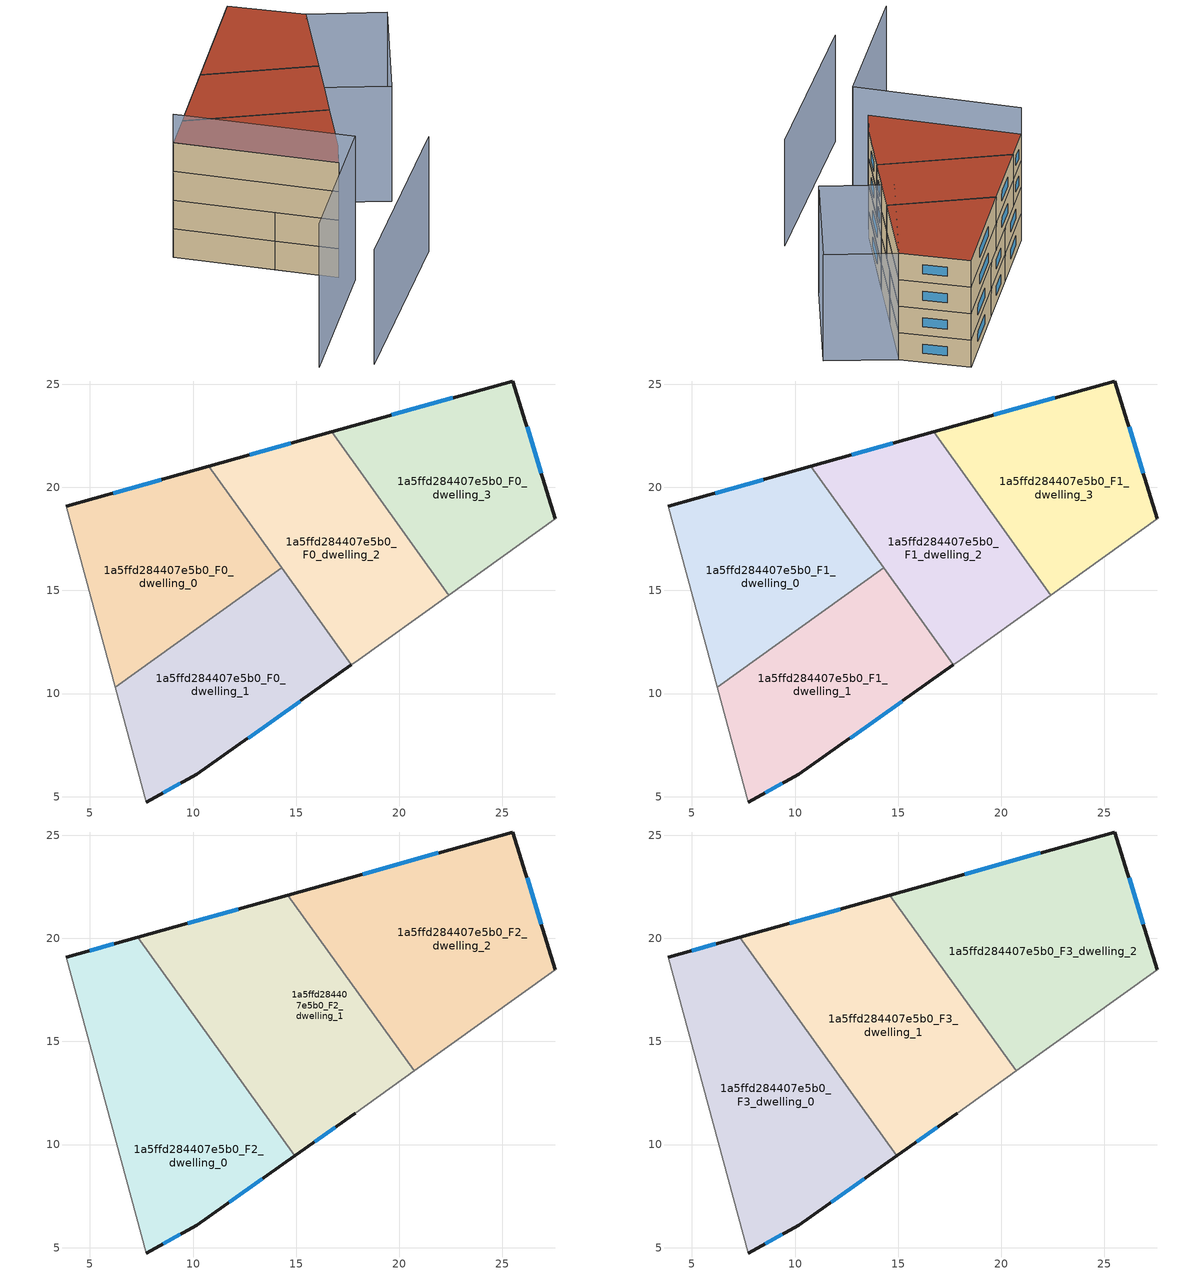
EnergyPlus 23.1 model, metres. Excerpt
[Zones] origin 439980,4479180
1a5ffd284407e5b0_F0_dwelling_0
 floor ground (EU_floor_Construction): 10.76,21.02 14.3,16.09 6.22,10.3 3.84,19.08 z0
 wall outside (EU_wall_Construction): 10.76,21.02 3.84,19.08 z0:3
 wall to 1a5ffd284407e5b0_F0_dwelling_1 (EU_wall_Construction): 6.22,10.3 14.3,16.09 z0:3
 wall adiabatic (EU_wall_Construction): 3.84,19.08 6.22,10.3 z0:3
 wall to 1a5ffd284407e5b0_F0_dwelling_2 (EU_wall_Construction): 14.3,16.09 10.76,21.02 z0:3
 window (EU_Window_Construction): 8.47,20.38 6.14,19.73 z0.99:2.01
1a5ffd284407e5b0_F0_dwelling_1
 floor ground (EU_floor_Construction): 14.3,16.09 17.67,11.39 10.18,6.09 7.73,4.74 6.22,10.3 z0
 wall outside (EU_wall_Construction): 7.73,4.74 10.18,6.09 17.67,11.39 z0:3
 wall adiabatic (EU_wall_Construction): 6.22,10.3 7.73,4.74 z0:3
 wall to 1a5ffd284407e5b0_F0_dwelling_2 (EU_wall_Construction): 17.67,11.39 14.3,16.09 z0:3
 window (EU_Window_Construction): 8.54,5.19 9.37,5.64 / 12.67,7.85 15.19,9.63 z0.99:2.01
1a5ffd284407e5b0_F0_dwelling_2
 floor ground (EU_floor_Construction): 16.72,22.69 22.4,14.78 17.86,11.52 17.67,11.39 10.76,21.02 z0
 wall outside (EU_wall_Construction): 16.72,22.69 10.76,21.02 z0:3
 wall adiabatic (EU_wall_Construction): 17.67,11.39 17.86,11.52 22.4,14.78 z0:3
 wall to 1a5ffd284407e5b0_F0_dwelling_3 (EU_wall_Construction): 22.4,14.78 16.72,22.69 z0:3
 window (EU_Window_Construction): 14.75,22.14 12.74,21.58 z0.99:2.01
1a5ffd284407e5b0_F0_dwelling_3
 floor ground (EU_floor_Construction): 25.51,25.16 27.57,18.48 22.4,14.78 16.72,22.69 z0
 wall outside (EU_wall_Construction): 27.57,18.48 25.51,25.16 16.72,22.69 z0:3
 wall adiabatic (EU_wall_Construction): 22.4,14.78 27.57,18.48 z0:3
 window (EU_Window_Construction): 22.6,24.34 19.64,23.51 / 26.89,20.69 26.2,22.95 z0.99:2.01
1a5ffd284407e5b0_F1_dwelling_0
 floor to 1a5ffd284407e5b0_F0_dwelling_0 (EU_floor_Construction): 10.76,21.02 14.3,16.09 6.22,10.3 3.84,19.08 z3
 wall outside (EU_wall_Construction): 10.76,21.02 3.84,19.08 z3:6
 wall to 1a5ffd284407e5b0_F1_dwelling_1 (EU_wall_Construction): 6.22,10.3 14.3,16.09 z3:6
 wall adiabatic (EU_wall_Construction): 3.84,19.08 6.22,10.3 z3:6
 wall to 1a5ffd284407e5b0_F1_dwelling_2 (EU_wall_Construction): 14.3,16.09 10.76,21.02 z3:6
 window (EU_Window_Construction): 8.47,20.38 6.14,19.73 z3.99:5.01
1a5ffd284407e5b0_F1_dwelling_1
 floor to 1a5ffd284407e5b0_F0_dwelling_1 (EU_floor_Construction): 14.3,16.09 17.67,11.39 10.18,6.09 7.73,4.74 6.22,10.3 z3
 wall outside (EU_wall_Construction): 7.73,4.74 10.18,6.09 17.67,11.39 z3:6
 wall adiabatic (EU_wall_Construction): 6.22,10.3 7.73,4.74 z3:6
 wall to 1a5ffd284407e5b0_F1_dwelling_2 (EU_wall_Construction): 17.67,11.39 14.3,16.09 z3:6
 window (EU_Window_Construction): 8.54,5.19 9.37,5.64 / 12.67,7.85 15.19,9.63 z3.99:5.01
1a5ffd284407e5b0_F1_dwelling_2
 floor to 1a5ffd284407e5b0_F0_dwelling_2 (EU_floor_Construction): 16.72,22.69 22.4,14.78 17.86,11.52 17.67,11.39 10.76,21.02 z3
 wall outside (EU_wall_Construction): 16.72,22.69 10.76,21.02 z3:6
 wall adiabatic (EU_wall_Construction): 17.67,11.39 17.86,11.52 22.4,14.78 z3:6
 wall to 1a5ffd284407e5b0_F1_dwelling_3 (EU_wall_Construction): 22.4,14.78 16.72,22.69 z3:6
 window (EU_Window_Construction): 14.75,22.14 12.74,21.58 z3.99:5.01
1a5ffd284407e5b0_F1_dwelling_3
 floor to 1a5ffd284407e5b0_F0_dwelling_3 (EU_floor_Construction): 25.51,25.16 27.57,18.48 22.4,14.78 16.72,22.69 z3
 wall outside (EU_wall_Construction): 27.57,18.48 25.51,25.16 16.72,22.69 z3:6
 wall adiabatic (EU_wall_Construction): 22.4,14.78 27.57,18.48 z3:6
 window (EU_Window_Construction): 22.6,24.34 19.64,23.51 / 26.89,20.69 26.2,22.95 z3.99:5.01
1a5ffd284407e5b0_F2_dwelling_0
 floor to 1a5ffd284407e5b0_F1_dwelling_0 (EU_floor_Construction): 7.32,20.05 11.57,14.13 6.22,10.3 3.84,19.08 z6
 floor to 1a5ffd284407e5b0_F1_dwelling_1 (EU_floor_Construction): 11.57,14.13 14.93,9.45 10.18,6.09 7.73,4.74 6.22,10.3 z6
 wall outside (EU_wall_Construction): 7.73,4.74 10.18,6.09 14.93,9.45 / 7.32,20.05 3.84,19.08 z6:9
 wall adiabatic (EU_wall_Construction): 3.84,19.08 7.73,4.74 z6:9
 wall to 1a5ffd284407e5b0_F2_dwelling_1 (EU_wall_Construction): 14.93,9.45 7.32,20.05 z6:9
 window (EU_Window_Construction): 8.54,5.19 9.37,5.64 / 6.17,19.73 4.99,19.4 / 11.76,7.2 13.36,8.33 z6.99:8.01
1a5ffd284407e5b0_F2_dwelling_1
 floor to 1a5ffd284407e5b0_F1_dwelling_2 (EU_floor_Construction): 14.6,22.1 20.72,13.57 17.86,11.52 17.67,11.39 10.76,21.02 z6
 floor to 1a5ffd284407e5b0_F1_dwelling_0 (EU_floor_Construction): 10.76,21.02 14.3,16.09 11.57,14.13 7.32,20.05 z6
 floor to 1a5ffd284407e5b0_F1_dwelling_1 (EU_floor_Construction): 14.3,16.09 17.67,11.39 14.93,9.45 11.57,14.13 z6
 wall outside (EU_wall_Construction): 14.93,9.45 17.86,11.52 / 14.6,22.1 7.32,20.05 z6:9
 wall adiabatic (EU_wall_Construction): 17.86,11.52 20.72,13.57 z6:9
 wall to 1a5ffd284407e5b0_F2_dwelling_2 (EU_wall_Construction): 20.72,13.57 14.6,22.1 z6:9
 window (EU_Window_Construction): 15.9,10.13 16.89,10.83 / 12.19,21.42 9.73,20.73 z6.99:8.01
1a5ffd284407e5b0_F2_dwelling_2
 floor to 1a5ffd284407e5b0_F1_dwelling_2 (EU_floor_Construction): 16.73,22.69 22.4,14.78 20.72,13.57 14.6,22.1 z6
 floor to 1a5ffd284407e5b0_F1_dwelling_3 (EU_floor_Construction): 25.51,25.16 27.57,18.48 22.4,14.78 16.73,22.69 z6
 wall outside (EU_wall_Construction): 27.57,18.48 25.51,25.16 14.6,22.1 z6:9
 wall adiabatic (EU_wall_Construction): 20.72,13.57 27.57,18.48 z6:9
 window (EU_Window_Construction): 21.9,24.14 18.22,23.11 / 26.89,20.69 26.2,22.95 z6.99:8.01
1a5ffd284407e5b0_F3_dwelling_0
 floor to 1a5ffd284407e5b0_F2_dwelling_0 (EU_floor_Construction): 7.32,20.05 14.93,9.45 10.18,6.09 7.73,4.74 3.84,19.08 z9
 wall outside (EU_wall_Construction): 7.73,4.74 10.18,6.09 14.93,9.45 / 7.32,20.05 3.84,19.08 z9:12
 wall adiabatic (EU_wall_Construction): 3.84,19.08 7.73,4.74 z9:12
 wall to 1a5ffd284407e5b0_F3_dwelling_1 (EU_wall_Construction): 14.93,9.45 7.32,20.05 z9:12
 window (EU_Window_Construction): 8.54,5.19 9.37,5.64 / 6.17,19.73 4.99,19.4 / 11.76,7.2 13.36,8.33 z9.99:11.01
 roof outside (EU_roof_Construction): 14.93,9.45 7.32,20.05 3.84,19.08 7.73,4.74 10.18,6.09 z12
1a5ffd284407e5b0_F3_dwelling_1
 floor to 1a5ffd284407e5b0_F2_dwelling_1 (EU_floor_Construction): 14.6,22.1 20.72,13.57 17.86,11.52 14.93,9.45 7.32,20.05 z9
 wall outside (EU_wall_Construction): 14.93,9.45 17.86,11.52 / 14.6,22.1 7.32,20.05 z9:12
 wall adiabatic (EU_wall_Construction): 17.86,11.52 20.72,13.57 z9:12
 wall to 1a5ffd284407e5b0_F3_dwelling_2 (EU_wall_Construction): 20.72,13.57 14.6,22.1 z9:12
 window (EU_Window_Construction): 15.9,10.13 16.89,10.83 / 12.19,21.42 9.73,20.73 z9.99:11.01
 roof outside (EU_roof_Construction): 17.86,11.52 20.72,13.57 14.6,22.1 7.32,20.05 14.93,9.45 z12
1a5ffd284407e5b0_F3_dwelling_2
 floor to 1a5ffd284407e5b0_F2_dwelling_2 (EU_floor_Construction): 25.51,25.16 27.57,18.48 20.72,13.57 14.6,22.1 z9
 wall outside (EU_wall_Construction): 27.57,18.48 25.51,25.16 14.6,22.1 z9:12
 wall adiabatic (EU_wall_Construction): 20.72,13.57 27.57,18.48 z9:12
 window (EU_Window_Construction): 21.9,24.14 18.22,23.11 / 26.89,20.69 26.2,22.95 z9.99:11.01
 roof outside (EU_roof_Construction): 27.57,18.48 25.51,25.16 14.6,22.1 20.72,13.57 z12
shading: -3.13,-4.51 15.15,-0.27 / 20.81,6.37 17.26,12.57 / 17.26,12.57 27.57,18.48 / 27.57,18.48 31.12,12.29 / 31.12,12.29 20.81,6.37 z0:12; 3.84,19.08 8.12,3.31 / 8.12,3.31 -5.78,-0.46 z0:15
[Building]
EU S2 Campaign: North Axis=0; Terrain=City; Solar Distribution=FullExterior
[Site:Location]
Madrid: Latitude=40.5; Longitude=-3.5; Time Zone=1; Elevation=609
[SizingPeriod:WeatherFileDays]
AnnualSizingPeriod: Begin Month=1; Begin Day of Month=1; End Month=12; End Day of Month=31; Day of Week for Start Day=Monday; Use Weather File Daylight Saving Period=No; Use Weather File Rain and Snow Indicators=No
[MATERIAL]
EU_InternalMass_Material: Roughness=MediumRough; Thickness=0.1; Conductivity=1; Density=1800; Specific Heat=900; Thermal Absorptance=0.9; Solar Absorptance=0.7; Visible Absorptance=0.7
[MATERIAL:NOMASS] Roughness=MediumRough; Thermal Absorptance=0.9; Solar Absorptance=0.7; Visible Absorptance=0.7
Name | Thermal Resistance
EU_wall_NoMass | 0.609216
EU_roof_NoMass | 0.513268
EU_floor_NoMass | 0.568163
[WINDOWMATERIAL:SIMPLEGLAZINGSYSTEM]
EU_Window_SimpleGlazing: UFactor=5.50606; Solar Heat Gain Coefficient=0.85; Visible Transmittance=0.85
[CONSTRUCTION]
EU_wall_Construction: EU_wall_NoMass
EU_roof_Construction: EU_roof_NoMass
EU_floor_Construction: EU_floor_NoMass
EU_InternalMass_Construction: EU_InternalMass_Material
EU_Window_Construction: EU_Window_SimpleGlazing
[ZONE] Type=1; Multiplier=1; Ceiling Height=autocalculate; Floor Area=autocalculate; Part of Total Floor Area=Yes
Name | Volume
1a5ffd284407e5b0_F0_dwelling_0; 1a5ffd284407e5b0_F1_dwelling_0 | 188.528
1a5ffd284407e5b0_F2_dwelling_0; 1a5ffd284407e5b0_F3_dwelling_0 | 251.378
1a5ffd284407e5b0_F0_dwelling_1; 1a5ffd284407e5b0_F1_dwelling_1 | 188.532
1a5ffd284407e5b0_F2_dwelling_1; 1a5ffd284407e5b0_F3_dwelling_1 | 251.349
1a5ffd284407e5b0_F0_dwelling_2; 1a5ffd284407e5b0_F1_dwelling_2 | 188.533
1a5ffd284407e5b0_F2_dwelling_2; 1a5ffd284407e5b0_F3_dwelling_2 | 251.373
1a5ffd284407e5b0_F0_dwelling_3; 1a5ffd284407e5b0_F1_dwelling_3 | 188.521
[INTERNALMASS] Construction=EU_InternalMass_Construction
Name | Zone or ZoneList | Surface Area
1a5ffd284407e5b0_F0_dwelling_0_EU_InternalMass | 1a5ffd284407e5b0_F0_dwelling_0 | 62.842
1a5ffd284407e5b0_F0_dwelling_1_EU_InternalMass | 1a5ffd284407e5b0_F0_dwelling_1 | 62.8441
1a5ffd284407e5b0_F0_dwelling_2_EU_InternalMass | 1a5ffd284407e5b0_F0_dwelling_2 | 62.8443
1a5ffd284407e5b0_F0_dwelling_3_EU_InternalMass | 1a5ffd284407e5b0_F0_dwelling_3 | 62.8402
1a5ffd284407e5b0_F1_dwelling_0_EU_InternalMass | 1a5ffd284407e5b0_F1_dwelling_0 | 62.842
1a5ffd284407e5b0_F1_dwelling_1_EU_InternalMass | 1a5ffd284407e5b0_F1_dwelling_1 | 62.8441
1a5ffd284407e5b0_F1_dwelling_2_EU_InternalMass | 1a5ffd284407e5b0_F1_dwelling_2 | 62.8443
1a5ffd284407e5b0_F1_dwelling_3_EU_InternalMass | 1a5ffd284407e5b0_F1_dwelling_3 | 62.8402
1a5ffd284407e5b0_F2_dwelling_0_EU_InternalMass | 1a5ffd284407e5b0_F2_dwelling_0 | 83.7925
1a5ffd284407e5b0_F2_dwelling_1_EU_InternalMass | 1a5ffd284407e5b0_F2_dwelling_1 | 83.7831
1a5ffd284407e5b0_F2_dwelling_2_EU_InternalMass | 1a5ffd284407e5b0_F2_dwelling_2 | 83.7911
1a5ffd284407e5b0_F3_dwelling_0_EU_InternalMass | 1a5ffd284407e5b0_F3_dwelling_0 | 83.7925
1a5ffd284407e5b0_F3_dwelling_1_EU_InternalMass | 1a5ffd284407e5b0_F3_dwelling_1 | 83.7831
1a5ffd284407e5b0_F3_dwelling_2_EU_InternalMass | 1a5ffd284407e5b0_F3_dwelling_2 | 83.7911
[OTHEREQUIPMENT] Fuel Type=Electricity; Design Level Calculation Method=Watts/Area; Power per Zone Floor Area=1; Fraction Latent=0; Fraction Radiant=0; Fraction Lost=0; Carbon Dioxide Generation Rate=0; EndUse Subcategory=EU_Step8_InternalGains
Name | Zone or ZoneList or Space or SpaceList | Schedule
EU_Step8_InternalGain_1a5ffd284407e5b0_F0_dwelling_0_f000 | 1a5ffd284407e5b0_F0_dwelling_0 | EU_Step8_GainSchedule_1a5ffd284407e5b0_F0_dwelling_0_f000
EU_Step8_InternalGain_1a5ffd284407e5b0_F0_dwelling_1_f000 | 1a5ffd284407e5b0_F0_dwelling_1 | EU_Step8_GainSchedule_1a5ffd284407e5b0_F0_dwelling_1_f000
EU_Step8_InternalGain_1a5ffd284407e5b0_F0_dwelling_2_f000 | 1a5ffd284407e5b0_F0_dwelling_2 | EU_Step8_GainSchedule_1a5ffd284407e5b0_F0_dwelling_2_f000
EU_Step8_InternalGain_1a5ffd284407e5b0_F0_dwelling_3_f000 | 1a5ffd284407e5b0_F0_dwelling_3 | EU_Step8_GainSchedule_1a5ffd284407e5b0_F0_dwelling_3_f000
EU_Step8_InternalGain_1a5ffd284407e5b0_F1_dwelling_0_f000 | 1a5ffd284407e5b0_F1_dwelling_0 | EU_Step8_GainSchedule_1a5ffd284407e5b0_F1_dwelling_0_f000
EU_Step8_InternalGain_1a5ffd284407e5b0_F1_dwelling_1_f000 | 1a5ffd284407e5b0_F1_dwelling_1 | EU_Step8_GainSchedule_1a5ffd284407e5b0_F1_dwelling_1_f000
EU_Step8_InternalGain_1a5ffd284407e5b0_F1_dwelling_2_f000 | 1a5ffd284407e5b0_F1_dwelling_2 | EU_Step8_GainSchedule_1a5ffd284407e5b0_F1_dwelling_2_f000
EU_Step8_InternalGain_1a5ffd284407e5b0_F1_dwelling_3_f000 | 1a5ffd284407e5b0_F1_dwelling_3 | EU_Step8_GainSchedule_1a5ffd284407e5b0_F1_dwelling_3_f000
EU_Step8_InternalGain_1a5ffd284407e5b0_F2_dwelling_0_f000 | 1a5ffd284407e5b0_F2_dwelling_0 | EU_Step8_GainSchedule_1a5ffd284407e5b0_F2_dwelling_0_f000
EU_Step8_InternalGain_1a5ffd284407e5b0_F2_dwelling_1_f000 | 1a5ffd284407e5b0_F2_dwelling_1 | EU_Step8_GainSchedule_1a5ffd284407e5b0_F2_dwelling_1_f000
EU_Step8_InternalGain_1a5ffd284407e5b0_F2_dwelling_2_f000 | 1a5ffd284407e5b0_F2_dwelling_2 | EU_Step8_GainSchedule_1a5ffd284407e5b0_F2_dwelling_2_f000
EU_Step8_InternalGain_1a5ffd284407e5b0_F3_dwelling_0_f000 | 1a5ffd284407e5b0_F3_dwelling_0 | EU_Step8_GainSchedule_1a5ffd284407e5b0_F3_dwelling_0_f000
EU_Step8_InternalGain_1a5ffd284407e5b0_F3_dwelling_1_f000 | 1a5ffd284407e5b0_F3_dwelling_1 | EU_Step8_GainSchedule_1a5ffd284407e5b0_F3_dwelling_1_f000
EU_Step8_InternalGain_1a5ffd284407e5b0_F3_dwelling_2_f000 | 1a5ffd284407e5b0_F3_dwelling_2 | EU_Step8_GainSchedule_1a5ffd284407e5b0_F3_dwelling_2_f000
[ZONEVENTILATION:DESIGNFLOWRATE] Schedule=EU_AlwaysOn; Design Flow Rate Calculation Method=AirChanges/Hour; Air Changes per Hour=0.752966; Ventilation Type=Natural; Fan Pressure Rise=0; Fan Total Efficiency=1; Constant Term Coefficient=1; Temperature Term Coefficient=0; Velocity Term Coefficient=0; Velocity Squared Term Coefficient=0; Minimum Indoor Temperature=-100; Maximum Indoor Temperature=100; Delta Temperature=-100; Minimum Outdoor Temperature=-100; Maximum Outdoor Temperature=100; Maximum Wind Speed=40
Name | Zone or ZoneList or Space or SpaceList
EU_ConstantAir_1a5ffd284407e5b0_F0_dwelling_0 | 1a5ffd284407e5b0_F0_dwelling_0
EU_ConstantAir_1a5ffd284407e5b0_F0_dwelling_1 | 1a5ffd284407e5b0_F0_dwelling_1
EU_ConstantAir_1a5ffd284407e5b0_F0_dwelling_2 | 1a5ffd284407e5b0_F0_dwelling_2
EU_ConstantAir_1a5ffd284407e5b0_F0_dwelling_3 | 1a5ffd284407e5b0_F0_dwelling_3
EU_ConstantAir_1a5ffd284407e5b0_F1_dwelling_0 | 1a5ffd284407e5b0_F1_dwelling_0
EU_ConstantAir_1a5ffd284407e5b0_F1_dwelling_1 | 1a5ffd284407e5b0_F1_dwelling_1
EU_ConstantAir_1a5ffd284407e5b0_F1_dwelling_2 | 1a5ffd284407e5b0_F1_dwelling_2
EU_ConstantAir_1a5ffd284407e5b0_F1_dwelling_3 | 1a5ffd284407e5b0_F1_dwelling_3
EU_ConstantAir_1a5ffd284407e5b0_F2_dwelling_0 | 1a5ffd284407e5b0_F2_dwelling_0
EU_ConstantAir_1a5ffd284407e5b0_F2_dwelling_1 | 1a5ffd284407e5b0_F2_dwelling_1
EU_ConstantAir_1a5ffd284407e5b0_F2_dwelling_2 | 1a5ffd284407e5b0_F2_dwelling_2
EU_ConstantAir_1a5ffd284407e5b0_F3_dwelling_0 | 1a5ffd284407e5b0_F3_dwelling_0
EU_ConstantAir_1a5ffd284407e5b0_F3_dwelling_1 | 1a5ffd284407e5b0_F3_dwelling_1
EU_ConstantAir_1a5ffd284407e5b0_F3_dwelling_2 | 1a5ffd284407e5b0_F3_dwelling_2
[HVACTEMPLATE:THERMOSTAT] Constant Heating Setpoint=20; Constant Cooling Setpoint=50
EU_HeatOnly_1a5ffd284407e5b0_F0_dwelling_0; EU_HeatOnly_1a5ffd284407e5b0_F0_dwelling_1; EU_HeatOnly_1a5ffd284407e5b0_F0_dwelling_2; EU_HeatOnly_1a5ffd284407e5b0_F0_dwelling_3; EU_HeatOnly_1a5ffd284407e5b0_F1_dwelling_0; EU_HeatOnly_1a5ffd284407e5b0_F1_dwelling_1; EU_HeatOnly_1a5ffd284407e5b0_F1_dwelling_2; EU_HeatOnly_1a5ffd284407e5b0_F1_dwelling_3; EU_HeatOnly_1a5ffd284407e5b0_F2_dwelling_0; EU_HeatOnly_1a5ffd284407e5b0_F2_dwelling_1; EU_HeatOnly_1a5ffd284407e5b0_F2_dwelling_2; EU_HeatOnly_1a5ffd284407e5b0_F3_dwelling_0; EU_HeatOnly_1a5ffd284407e5b0_F3_dwelling_1; EU_HeatOnly_1a5ffd284407e5b0_F3_dwelling_2
[HVACTEMPLATE:ZONE:IDEALLOADSAIRSYSTEM] System Availability Schedule=EU_AlwaysOn; Maximum Heating Supply Air Temperature=50; Minimum Cooling Supply Air Temperature=13; Maximum Heating Supply Air Humidity Ratio=0.0156; Minimum Cooling Supply Air Humidity Ratio=0.0077; Heating Limit=NoLimit; Cooling Limit=NoLimit; Heating Availability Schedule=EU_AlwaysOn; Cooling Availability Schedule=EU_CoolingOff; Dehumidification Control Type=ConstantSensibleHeatRatio; Cooling Sensible Heat Ratio=0.7; Dehumidification Setpoint=60; Humidification Control Type=None; Humidification Setpoint=30; Outdoor Air Method=None; Outdoor Air Flow Rate per Person=0.00944; Outdoor Air Flow Rate per Zone Floor Area=0; Outdoor Air Flow Rate per Zone=0; Demand Controlled Ventilation Type=None; Outdoor Air Economizer Type=NoEconomizer; Heat Recovery Type=None; Sensible Heat Recovery Effectiveness=0.7; Latent Heat Recovery Effectiveness=0.65
Name | Template Thermostat
1a5ffd284407e5b0_F0_dwelling_0 | EU_HeatOnly_1a5ffd284407e5b0_F0_dwelling_0
1a5ffd284407e5b0_F0_dwelling_1 | EU_HeatOnly_1a5ffd284407e5b0_F0_dwelling_1
1a5ffd284407e5b0_F0_dwelling_2 | EU_HeatOnly_1a5ffd284407e5b0_F0_dwelling_2
1a5ffd284407e5b0_F0_dwelling_3 | EU_HeatOnly_1a5ffd284407e5b0_F0_dwelling_3
1a5ffd284407e5b0_F1_dwelling_0 | EU_HeatOnly_1a5ffd284407e5b0_F1_dwelling_0
1a5ffd284407e5b0_F1_dwelling_1 | EU_HeatOnly_1a5ffd284407e5b0_F1_dwelling_1
1a5ffd284407e5b0_F1_dwelling_2 | EU_HeatOnly_1a5ffd284407e5b0_F1_dwelling_2
1a5ffd284407e5b0_F1_dwelling_3 | EU_HeatOnly_1a5ffd284407e5b0_F1_dwelling_3
1a5ffd284407e5b0_F2_dwelling_0 | EU_HeatOnly_1a5ffd284407e5b0_F2_dwelling_0
1a5ffd284407e5b0_F2_dwelling_1 | EU_HeatOnly_1a5ffd284407e5b0_F2_dwelling_1
1a5ffd284407e5b0_F2_dwelling_2 | EU_HeatOnly_1a5ffd284407e5b0_F2_dwelling_2
1a5ffd284407e5b0_F3_dwelling_0 | EU_HeatOnly_1a5ffd284407e5b0_F3_dwelling_0
1a5ffd284407e5b0_F3_dwelling_1 | EU_HeatOnly_1a5ffd284407e5b0_F3_dwelling_1
1a5ffd284407e5b0_F3_dwelling_2 | EU_HeatOnly_1a5ffd284407e5b0_F3_dwelling_2
[SIZING:ZONE] Zone Cooling Design Supply Air Temperature Input Method=SupplyAirTemperature; Zone Cooling Design Supply Air Temperature=13; Zone Heating Design Supply Air Temperature Input Method=SupplyAirTemperature; Zone Heating Design Supply Air Temperature=50; Zone Cooling Design Supply Air Humidity Ratio=0.008; Zone Heating Design Supply Air Humidity Ratio=0.008; Cooling Design Air Flow Method=DesignDay; Cooling Design Air Flow Rate=0; Cooling Minimum Air Flow per Zone Floor Area=0.000762; Cooling Minimum Air Flow=0; Cooling Minimum Air Flow Fraction=0.2; Heating Design Air Flow Method=DesignDay; Heating Design Air Flow Rate=0; Heating Maximum Air Flow per Zone Floor Area=0.002032; Heating Maximum Air Flow=0.141576; Heating Maximum Air Flow Fraction=0.3; Account for Dedicated Outdoor Air System=No; Dedicated Outdoor Air System Control Strategy=NeutralSupplyAir; Dedicated Outdoor Air Low Setpoint Temperature for Design=autosize; Dedicated Outdoor Air High Setpoint Temperature for Design=autosize; Zone Load Sizing Method=Sensible Load Only No Latent Load; Zone Latent Cooling Design Supply Air Humidity Ratio Input Method=HumidityRatioDifference; Zone Cooling Design Supply Air Humidity Ratio Difference=0.005; Zone Latent Heating Design Supply Air Humidity Ratio Input Method=HumidityRatioDifference; Zone Humidification Design Supply Air Humidity Ratio Difference=0.005
1a5ffd284407e5b0_F0_dwelling_0; 1a5ffd284407e5b0_F0_dwelling_1; 1a5ffd284407e5b0_F0_dwelling_2; 1a5ffd284407e5b0_F0_dwelling_3; 1a5ffd284407e5b0_F1_dwelling_0; 1a5ffd284407e5b0_F1_dwelling_1; 1a5ffd284407e5b0_F1_dwelling_2; 1a5ffd284407e5b0_F1_dwelling_3; 1a5ffd284407e5b0_F2_dwelling_0; 1a5ffd284407e5b0_F2_dwelling_1; 1a5ffd284407e5b0_F2_dwelling_2; 1a5ffd284407e5b0_F3_dwelling_0; 1a5ffd284407e5b0_F3_dwelling_1; 1a5ffd284407e5b0_F3_dwelling_2
[SCHEDULE:CONSTANT]
Name | Hourly Value
EU_AlwaysOn | 1
EU_CoolingOff | 0
[SCHEDULE:FILE] Column Number=1; Rows to Skip at Top=0; Number of Hours of Data=8760; Column Separator=Comma; Interpolate to Timestep=No; Minutes per Item=60; Adjust Schedule for Daylight Savings=Yes
Name | File
EU_Step8_GainSchedule_1a5ffd284407e5b0_F0_dwelling_0_f000 | ../../schedules/1a5ffd284407e5b0/1a5ffd284407e5b0_F0_dwelling_0_f000_gain.csv
EU_Step8_GainSchedule_1a5ffd284407e5b0_F0_dwelling_1_f000 | ../../schedules/1a5ffd284407e5b0/1a5ffd284407e5b0_F0_dwelling_1_f000_gain.csv
EU_Step8_GainSchedule_1a5ffd284407e5b0_F0_dwelling_2_f000 | ../../schedules/1a5ffd284407e5b0/1a5ffd284407e5b0_F0_dwelling_2_f000_gain.csv
EU_Step8_GainSchedule_1a5ffd284407e5b0_F0_dwelling_3_f000 | ../../schedules/1a5ffd284407e5b0/1a5ffd284407e5b0_F0_dwelling_3_f000_gain.csv
EU_Step8_GainSchedule_1a5ffd284407e5b0_F1_dwelling_0_f000 | ../../schedules/1a5ffd284407e5b0/1a5ffd284407e5b0_F1_dwelling_0_f000_gain.csv
EU_Step8_GainSchedule_1a5ffd284407e5b0_F1_dwelling_1_f000 | ../../schedules/1a5ffd284407e5b0/1a5ffd284407e5b0_F1_dwelling_1_f000_gain.csv
EU_Step8_GainSchedule_1a5ffd284407e5b0_F1_dwelling_2_f000 | ../../schedules/1a5ffd284407e5b0/1a5ffd284407e5b0_F1_dwelling_2_f000_gain.csv
EU_Step8_GainSchedule_1a5ffd284407e5b0_F1_dwelling_3_f000 | ../../schedules/1a5ffd284407e5b0/1a5ffd284407e5b0_F1_dwelling_3_f000_gain.csv
EU_Step8_GainSchedule_1a5ffd284407e5b0_F2_dwelling_0_f000 | ../../schedules/1a5ffd284407e5b0/1a5ffd284407e5b0_F2_dwelling_0_f000_gain.csv
EU_Step8_GainSchedule_1a5ffd284407e5b0_F2_dwelling_1_f000 | ../../schedules/1a5ffd284407e5b0/1a5ffd284407e5b0_F2_dwelling_1_f000_gain.csv
EU_Step8_GainSchedule_1a5ffd284407e5b0_F2_dwelling_2_f000 | ../../schedules/1a5ffd284407e5b0/1a5ffd284407e5b0_F2_dwelling_2_f000_gain.csv
EU_Step8_GainSchedule_1a5ffd284407e5b0_F3_dwelling_0_f000 | ../../schedules/1a5ffd284407e5b0/1a5ffd284407e5b0_F3_dwelling_0_f000_gain.csv
EU_Step8_GainSchedule_1a5ffd284407e5b0_F3_dwelling_1_f000 | ../../schedules/1a5ffd284407e5b0/1a5ffd284407e5b0_F3_dwelling_1_f000_gain.csv
EU_Step8_GainSchedule_1a5ffd284407e5b0_F3_dwelling_2_f000 | ../../schedules/1a5ffd284407e5b0/1a5ffd284407e5b0_F3_dwelling_2_f000_gain.csv
